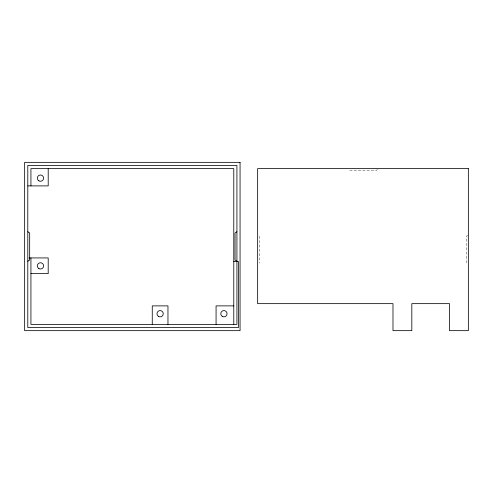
<?xml version="1.0" encoding="UTF-8"?>
<svg xmlns="http://www.w3.org/2000/svg" width="493" height="493" viewBox="0 0 493 493"><rect width="100%" height="100%" fill="white"/><g stroke="black" fill="none" stroke-linecap="round" stroke-linejoin="round"><path stroke-width="0.37" stroke-dasharray="2.46 1.85" d="M377.336 169.253L376.504 170.51L349.494 170.51L348.656 169.253M467.721 235.303L466.464 236.135L466.464 263.145L467.721 263.983M259.534 236.135L259.534 263.145"/><path stroke-width="0.74" d="M27.793 261.259L29.672 260.002L29.672 232.998L27.793 231.741M236.923 231.741L235.038 232.998L235.038 260.002L236.923 261.259M27.793 185.898L48.203 185.898L48.203 168.624M29.044 257.931L48.203 257.931L48.203 273.633L30.93 273.633M233.781 261.573L238.495 261.573L238.495 327.512L27.793 327.512L27.793 165.488L236.923 165.488L236.923 324.376L30.93 324.376L30.93 257.931M233.781 305.882L216.07 305.882L216.07 324.376M233.781 324.376L233.781 168.624L30.93 168.624L30.93 185.898M167.965 324.376L167.965 305.882L152.263 305.882L152.263 324.376M240.06 162.345L24.65 162.345L24.65 330.655L240.06 330.655L240.06 162.345M468.35 168.624L257.648 168.624L257.648 303.651L392.989 303.651L392.989 330.655L411.828 330.655L411.828 303.651L449.511 303.651L449.511 330.655L468.35 330.655L468.35 168.624M38.904 180.857A3.143 3.143 0 0 0 43.618 178.139A3.143 3.143 0 0 0 38.904 175.422A3.143 3.143 0 0 0 38.904 180.857M38.904 268.593A3.143 3.143 0 0 0 43.618 265.875A3.143 3.143 0 0 0 38.904 263.157A3.143 3.143 0 0 0 38.904 268.593M158.543 316.451A3.143 3.143 0 0 0 163.257 313.733A3.143 3.143 0 0 0 158.543 311.009A3.143 3.143 0 0 0 158.543 316.451M222.355 316.451A3.143 3.143 0 0 0 227.063 313.733A3.143 3.143 0 0 0 222.355 311.009A3.143 3.143 0 0 0 222.355 316.451"/></g></svg>
